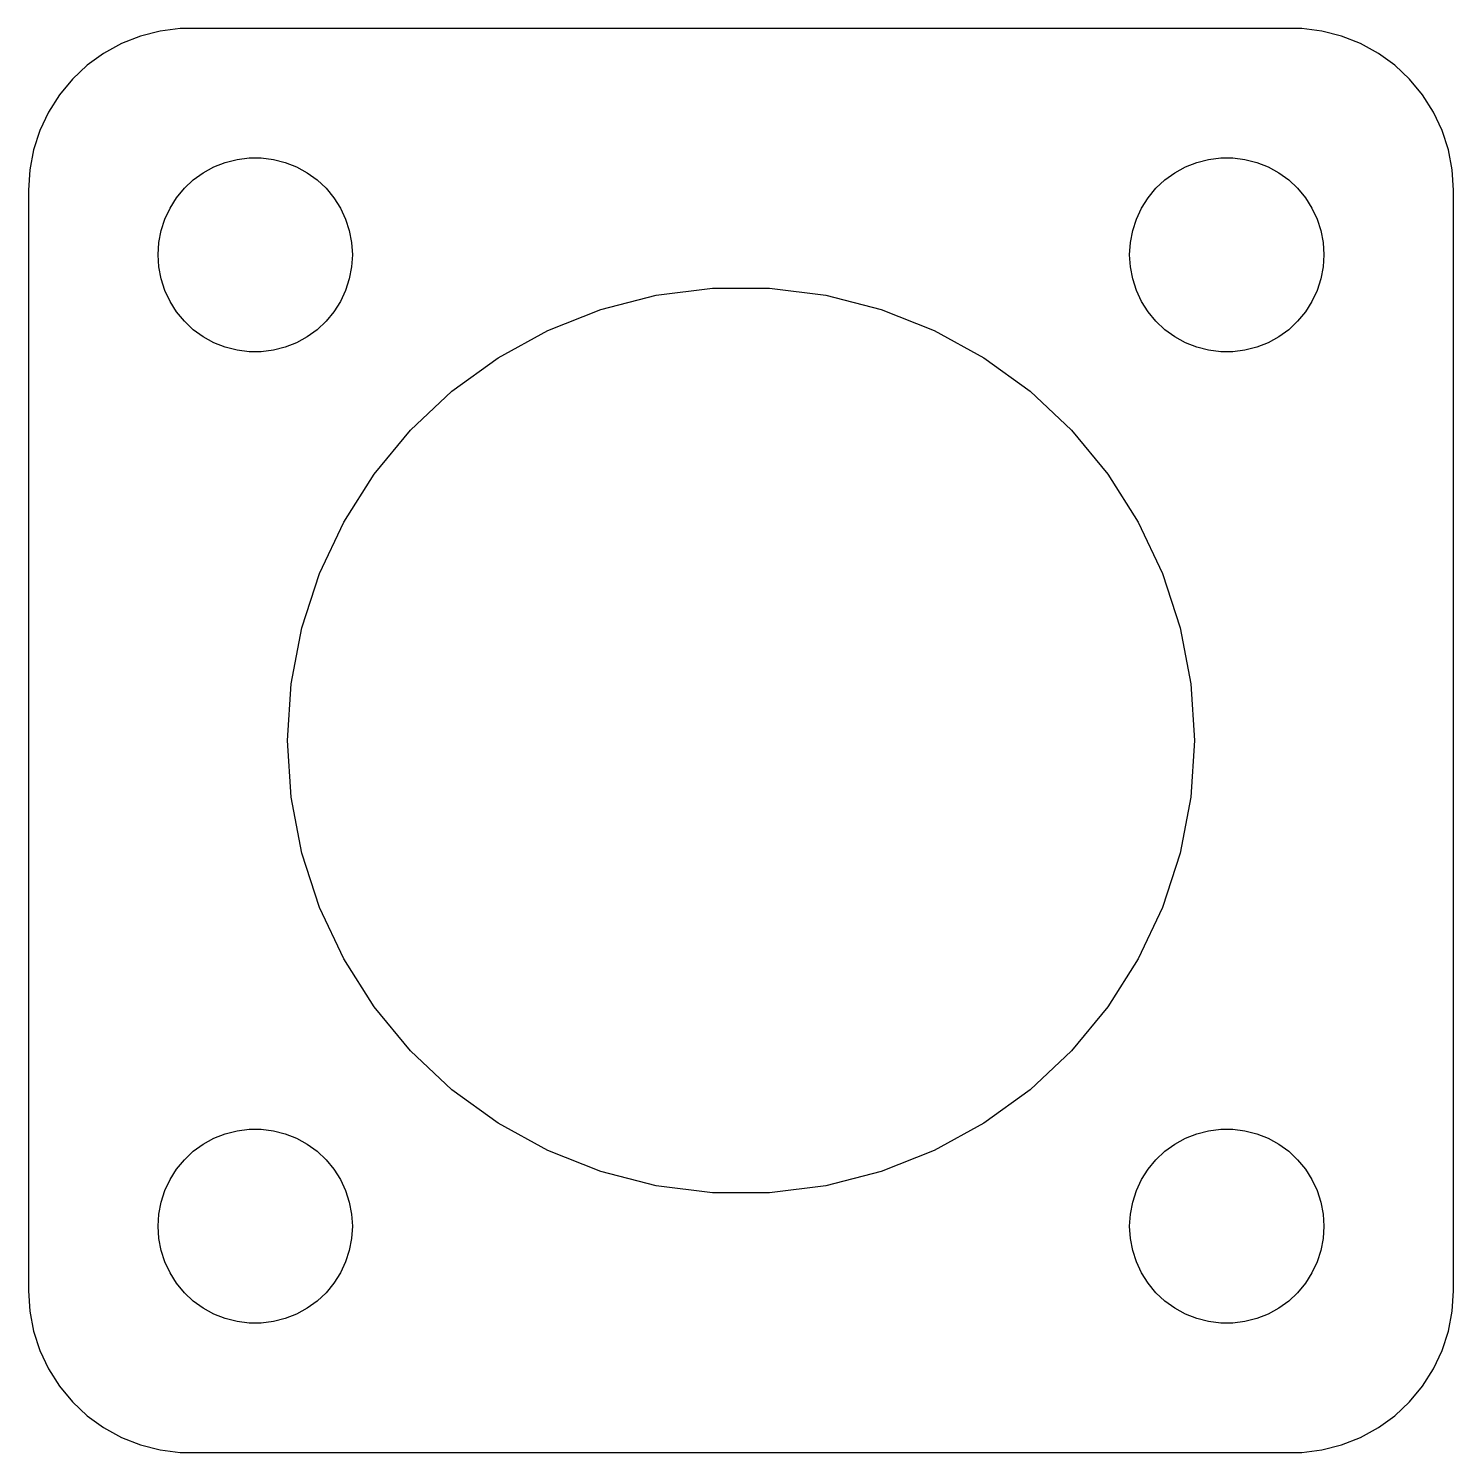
# Model space of a CAD drawing. Header units: metres. Extents: x -22 to 22, y 32 to 76.
import ezdxf

# ---------------------------------------------------------------- set-up
doc = ezdxf.new("R2010")
doc.units = ezdxf.units.M

msp = doc.modelspace()

# ---------------------------------------------------------------- linework, layer by layer
for p, q in [((-18.5451, 75.7553), (-19.1289, 75.5241)), ((-17.9369, 75.9114), (-18.5451, 75.7553)), ((-17.3139, 75.9901), (-17.9369, 75.9114)), ((17.3139, 75.9901), (-17.3139, 75.9901)), ((17.9369, 75.9114), (17.3139, 75.9901)), ((18.5451, 75.7553), (17.9369, 75.9114)), ((19.1289, 75.5241), (18.5451, 75.7553)), ((-19.1289, 75.5241), (-19.6791, 75.2216)), ((19.6791, 75.2216), (19.1289, 75.5241)), ((-20.1871, 74.8526), (-20.6448, 74.4227)), ((-19.6791, 75.2216), (-20.1871, 74.8526)), ((20.1871, 74.8526), (19.6791, 75.2216)), ((20.6448, 74.4227), (20.1871, 74.8526)), ((-20.6448, 74.4227), (-21.0451, 73.9389)), ((21.0451, 73.9389), (20.6448, 74.4227)), ((-21.0451, 73.9389), (-21.3815, 73.4088)), ((21.3815, 73.4088), (21.0451, 73.9389)), ((-21.3815, 73.4088), (-21.6489, 72.8406)), ((21.6489, 72.8406), (21.3815, 73.4088)), ((-21.6489, 72.8406), (-21.8429, 72.2434)), ((21.8429, 72.2434), (21.6489, 72.8406)), ((-21.8429, 72.2434), (-21.9606, 71.6267)), ((21.9606, 71.6267), (21.8429, 72.2434)), ((-16.2773, 71.7145), (-15.927, 71.8532)), ((-15.927, 71.8532), (-15.5621, 71.9469)), ((-15.5621, 71.9469), (-15.1884, 71.9941)), ((-15.1884, 71.9941), (-14.8116, 71.9941)), ((-14.8116, 71.9941), (-14.4379, 71.9469)), ((-14.4379, 71.9469), (-14.0729, 71.8532)), ((-14.0729, 71.8532), (-13.7227, 71.7145)), ((13.7227, 71.7145), (14.0729, 71.8532)), ((14.0729, 71.8532), (14.4379, 71.9469)), ((14.4379, 71.9469), (14.8116, 71.9941)), ((14.8116, 71.9941), (15.1884, 71.9941)), ((15.1884, 71.9941), (15.5621, 71.9469)), ((15.5621, 71.9469), (15.927, 71.8532)), ((15.927, 71.8532), (16.2773, 71.7145)), ((-21.9606, 71.6267), (-22, 71)), ((-17.1869, 71.0536), (-16.9123, 71.3115)), ((-16.9123, 71.3115), (-16.6075, 71.533)), ((-16.6075, 71.533), (-16.2773, 71.7145)), ((-13.7227, 71.7145), (-13.3925, 71.533)), ((-13.3925, 71.533), (-13.0877, 71.3115)), ((-13.0877, 71.3115), (-12.8131, 71.0536)), ((12.8131, 71.0536), (13.0877, 71.3115)), ((13.0877, 71.3115), (13.3925, 71.533)), ((13.3925, 71.533), (13.7227, 71.7145)), ((16.2773, 71.7145), (16.6075, 71.533)), ((16.6075, 71.533), (16.9123, 71.3115)), ((16.9123, 71.3115), (17.1869, 71.0536)), ((22, 71), (21.9606, 71.6267)), ((-22, 71), (-22, 37)), ((-17.427, 70.7634), (-17.1869, 71.0536)), ((-12.8131, 71.0536), (-12.5729, 70.7634)), ((12.5729, 70.7634), (12.8131, 71.0536)), ((17.1869, 71.0536), (17.427, 70.7634)), ((22, 37), (22, 71)), ((-17.7893, 70.1044), (-17.6289, 70.4453)), ((-17.6289, 70.4453), (-17.427, 70.7634)), ((-12.5729, 70.7634), (-12.3711, 70.4453)), ((-12.3711, 70.4453), (-12.2107, 70.1044)), ((12.2107, 70.1044), (12.3711, 70.4453)), ((12.3711, 70.4453), (12.5729, 70.7634)), ((17.427, 70.7634), (17.6289, 70.4453)), ((17.6289, 70.4453), (17.7893, 70.1044)), ((-17.9057, 69.7461), (-17.7893, 70.1044)), ((-12.2107, 70.1044), (-12.0942, 69.7461)), ((12.0942, 69.7461), (12.2107, 70.1044)), ((17.7893, 70.1044), (17.9057, 69.7461)), ((-17.9763, 69.376), (-17.9057, 69.7461)), ((-12.0942, 69.7461), (-12.0237, 69.376)), ((12.0237, 69.376), (12.0942, 69.7461)), ((17.9057, 69.7461), (17.9763, 69.376)), ((-18, 69), (-17.9763, 69.376)), ((-12.0237, 69.376), (-12, 69)), ((12, 69), (12.0237, 69.376)), ((17.9763, 69.376), (18, 69)), ((-17.9763, 68.624), (-18, 69)), ((-12, 69), (-12.0237, 68.624)), ((12.0237, 68.624), (12, 69)), ((18, 69), (17.9763, 68.624)), ((-17.9057, 68.2539), (-17.9763, 68.624)), ((-17.7893, 67.8956), (-17.9057, 68.2539)), ((-12.0942, 68.2539), (-12.2107, 67.8956)), ((-12.0237, 68.624), (-12.0942, 68.2539)), ((12.0942, 68.2539), (12.0237, 68.624)), ((12.2107, 67.8956), (12.0942, 68.2539)), ((17.9057, 68.2539), (17.7893, 67.8956)), ((17.9763, 68.624), (17.9057, 68.2539)), ((-17.6289, 67.5547), (-17.7893, 67.8956)), ((-12.2107, 67.8956), (-12.3711, 67.5547)), ((-2.62334, 67.752), (-0.87906, 67.9724)), ((-0.87906, 67.9724), (0.87906, 67.9724)), ((0.87906, 67.9724), (2.62334, 67.752)), ((12.3711, 67.5547), (12.2107, 67.8956)), ((17.7893, 67.8956), (17.6289, 67.5547)), ((-17.427, 67.2366), (-17.6289, 67.5547)), ((-12.3711, 67.5547), (-12.5729, 67.2366)), ((-4.32623, 67.3148), (-2.62334, 67.752)), ((2.62334, 67.752), (4.32623, 67.3148)), ((12.5729, 67.2366), (12.3711, 67.5547)), ((17.6289, 67.5547), (17.427, 67.2366)), ((-17.1869, 66.9464), (-17.427, 67.2366)), ((-16.9123, 66.6884), (-17.1869, 66.9464)), ((-12.8131, 66.9464), (-13.0877, 66.6884)), ((-12.5729, 67.2366), (-12.8131, 66.9464)), ((-5.96091, 66.6676), (-4.32623, 67.3148)), ((4.32623, 67.3148), (5.96091, 66.6676)), ((12.8131, 66.9464), (12.5729, 67.2366)), ((13.0877, 66.6884), (12.8131, 66.9464)), ((17.1869, 66.9464), (16.9123, 66.6884)), ((17.427, 67.2366), (17.1869, 66.9464)), ((-16.6075, 66.467), (-16.9123, 66.6884)), ((-16.2773, 66.2855), (-16.6075, 66.467)), ((-13.3925, 66.467), (-13.7227, 66.2855)), ((-13.0877, 66.6884), (-13.3925, 66.467)), ((-7.50157, 65.8206), (-5.96091, 66.6676)), ((5.96091, 66.6676), (7.50157, 65.8206)), ((13.3925, 66.467), (13.0877, 66.6884)), ((13.7227, 66.2855), (13.3925, 66.467)), ((16.6075, 66.467), (16.2773, 66.2855)), ((16.9123, 66.6884), (16.6075, 66.467)), ((-15.927, 66.1468), (-16.2773, 66.2855)), ((-15.5621, 66.0531), (-15.927, 66.1468)), ((-15.1884, 66.0059), (-15.5621, 66.0531)), ((-14.8116, 66.0059), (-15.1884, 66.0059)), ((-14.4379, 66.0531), (-14.8116, 66.0059)), ((-14.0729, 66.1468), (-14.4379, 66.0531)), ((-13.7227, 66.2855), (-14.0729, 66.1468)), ((14.0729, 66.1468), (13.7227, 66.2855)), ((14.4379, 66.0531), (14.0729, 66.1468)), ((14.8116, 66.0059), (14.4379, 66.0531)), ((15.1884, 66.0059), (14.8116, 66.0059)), ((15.5621, 66.0531), (15.1884, 66.0059)), ((15.927, 66.1468), (15.5621, 66.0531)), ((16.2773, 66.2855), (15.927, 66.1468)), ((-8.92393, 64.7872), (-7.50157, 65.8206)), ((7.50157, 65.8206), (8.92393, 64.7872)), ((-10.2056, 63.5836), (-8.92393, 64.7872)), ((8.92393, 64.7872), (10.2056, 63.5836)), ((-11.3262, 62.229), (-10.2056, 63.5836)), ((10.2056, 63.5836), (11.3262, 62.229)), ((-12.2683, 60.7445), (-11.3262, 62.229)), ((11.3262, 62.229), (12.2683, 60.7445)), ((-13.0169, 59.1537), (-12.2683, 60.7445)), ((12.2683, 60.7445), (13.0169, 59.1537)), ((-13.5602, 57.4816), (-13.0169, 59.1537)), ((13.0169, 59.1537), (13.5602, 57.4816)), ((-13.8896, 55.7547), (-13.5602, 57.4816)), ((13.5602, 57.4816), (13.8896, 55.7547)), ((-14, 54), (-13.8896, 55.7547)), ((13.8896, 55.7547), (14, 54)), ((-13.8896, 52.2453), (-14, 54)), ((14, 54), (13.8896, 52.2453)), ((-13.5602, 50.5184), (-13.8896, 52.2453)), ((13.8896, 52.2453), (13.5602, 50.5184)), ((-13.0169, 48.8463), (-13.5602, 50.5184)), ((13.5602, 50.5184), (13.0169, 48.8463)), ((-12.2683, 47.2555), (-13.0169, 48.8463)), ((13.0169, 48.8463), (12.2683, 47.2555)), ((-11.3262, 45.771), (-12.2683, 47.2555)), ((12.2683, 47.2555), (11.3262, 45.771)), ((-10.2056, 44.4164), (-11.3262, 45.771)), ((11.3262, 45.771), (10.2056, 44.4164)), ((-8.92393, 43.2128), (-10.2056, 44.4164)), ((10.2056, 44.4164), (8.92393, 43.2128)), ((-7.50157, 42.1794), (-8.92393, 43.2128)), ((8.92393, 43.2128), (7.50157, 42.1794)), ((-16.2773, 41.7145), (-15.927, 41.8532)), ((-15.927, 41.8532), (-15.5621, 41.9469)), ((-15.5621, 41.9469), (-15.1884, 41.9941)), ((-15.1884, 41.9941), (-14.8116, 41.9941)), ((-14.8116, 41.9941), (-14.4379, 41.9469)), ((-14.4379, 41.9469), (-14.0729, 41.8532)), ((-14.0729, 41.8532), (-13.7227, 41.7145)), ((-5.96091, 41.3324), (-7.50157, 42.1794)), ((7.50157, 42.1794), (5.96091, 41.3324)), ((13.7227, 41.7145), (14.0729, 41.8532)), ((14.0729, 41.8532), (14.4379, 41.9469)), ((14.4379, 41.9469), (14.8116, 41.9941)), ((14.8116, 41.9941), (15.1884, 41.9941)), ((15.1884, 41.9941), (15.5621, 41.9469)), ((15.5621, 41.9469), (15.927, 41.8532)), ((15.927, 41.8532), (16.2773, 41.7145)), ((-16.9123, 41.3116), (-16.6075, 41.533)), ((-16.6075, 41.533), (-16.2773, 41.7145)), ((-13.7227, 41.7145), (-13.3925, 41.533)), ((-13.3925, 41.533), (-13.0877, 41.3116)), ((13.0877, 41.3116), (13.3925, 41.533)), ((13.3925, 41.533), (13.7227, 41.7145)), ((16.2773, 41.7145), (16.6075, 41.533)), ((16.6075, 41.533), (16.9123, 41.3116)), ((-17.427, 40.7634), (-17.1869, 41.0536)), ((-17.1869, 41.0536), (-16.9123, 41.3116)), ((-13.0877, 41.3116), (-12.8131, 41.0536)), ((-12.8131, 41.0536), (-12.5729, 40.7634)), ((-4.32623, 40.6852), (-5.96091, 41.3324)), ((5.96091, 41.3324), (4.32623, 40.6852)), ((12.5729, 40.7634), (12.8131, 41.0536)), ((12.8131, 41.0536), (13.0877, 41.3116)), ((16.9123, 41.3116), (17.1869, 41.0536)), ((17.1869, 41.0536), (17.427, 40.7634)), ((-17.6289, 40.4453), (-17.427, 40.7634)), ((-12.5729, 40.7634), (-12.3711, 40.4453)), ((-2.62334, 40.248), (-4.32623, 40.6852)), ((4.32623, 40.6852), (2.62334, 40.248)), ((12.3711, 40.4453), (12.5729, 40.7634)), ((17.427, 40.7634), (17.6289, 40.4453)), ((-17.9057, 39.7461), (-17.7893, 40.1044)), ((-17.7893, 40.1044), (-17.6289, 40.4453)), ((-12.3711, 40.4453), (-12.2107, 40.1044)), ((-12.2107, 40.1044), (-12.0942, 39.7461)), ((-0.87906, 40.0276), (-2.62334, 40.248)), ((2.62334, 40.248), (0.87906, 40.0276)), ((12.0942, 39.7461), (12.2107, 40.1044)), ((12.2107, 40.1044), (12.3711, 40.4453)), ((17.6289, 40.4453), (17.7893, 40.1044)), ((17.7893, 40.1044), (17.9057, 39.7461)), ((-17.9763, 39.376), (-17.9057, 39.7461)), ((-12.0942, 39.7461), (-12.0237, 39.376)), ((0.87906, 40.0276), (-0.87906, 40.0276)), ((12.0237, 39.376), (12.0942, 39.7461)), ((17.9057, 39.7461), (17.9763, 39.376)), ((-18, 39), (-17.9763, 39.376)), ((-12.0237, 39.376), (-12, 39)), ((12, 39), (12.0237, 39.376)), ((17.9763, 39.376), (18, 39)), ((-17.9763, 38.624), (-18, 39)), ((-12, 39), (-12.0237, 38.624)), ((12.0237, 38.624), (12, 39)), ((18, 39), (17.9763, 38.624)), ((-17.9057, 38.2539), (-17.9763, 38.624)), ((-12.0237, 38.624), (-12.0942, 38.2539)), ((12.0942, 38.2539), (12.0237, 38.624)), ((17.9763, 38.624), (17.9057, 38.2539)), ((-17.7893, 37.8956), (-17.9057, 38.2539)), ((-17.6289, 37.5547), (-17.7893, 37.8956)), ((-12.2107, 37.8956), (-12.3711, 37.5547)), ((-12.0942, 38.2539), (-12.2107, 37.8956)), ((12.2107, 37.8956), (12.0942, 38.2539)), ((12.3711, 37.5547), (12.2107, 37.8956)), ((17.7893, 37.8956), (17.6289, 37.5547)), ((17.9057, 38.2539), (17.7893, 37.8956)), ((-17.427, 37.2366), (-17.6289, 37.5547)), ((-12.3711, 37.5547), (-12.5729, 37.2366)), ((12.5729, 37.2366), (12.3711, 37.5547)), ((17.6289, 37.5547), (17.427, 37.2366)), ((-22, 37), (-21.9606, 36.3733)), ((-17.1869, 36.9464), (-17.427, 37.2366)), ((-12.5729, 37.2366), (-12.8131, 36.9464)), ((12.8131, 36.9464), (12.5729, 37.2366)), ((17.427, 37.2366), (17.1869, 36.9464)), ((21.9606, 36.3733), (22, 37)), ((-16.9123, 36.6885), (-17.1869, 36.9464)), ((-16.6075, 36.467), (-16.9123, 36.6885)), ((-13.0877, 36.6885), (-13.3925, 36.467)), ((-12.8131, 36.9464), (-13.0877, 36.6885)), ((13.0877, 36.6885), (12.8131, 36.9464)), ((13.3925, 36.467), (13.0877, 36.6885)), ((16.9123, 36.6885), (16.6075, 36.467)), ((17.1869, 36.9464), (16.9123, 36.6885)), ((-21.9606, 36.3733), (-21.8429, 35.7566)), ((-16.2773, 36.2855), (-16.6075, 36.467)), ((-15.927, 36.1468), (-16.2773, 36.2855)), ((-15.5621, 36.0531), (-15.927, 36.1468)), ((-14.0729, 36.1468), (-14.4379, 36.0531)), ((-13.7227, 36.2855), (-14.0729, 36.1468)), ((-13.3925, 36.467), (-13.7227, 36.2855)), ((13.7227, 36.2855), (13.3925, 36.467)), ((14.0729, 36.1468), (13.7227, 36.2855)), ((14.4379, 36.0531), (14.0729, 36.1468)), ((15.927, 36.1468), (15.5621, 36.0531)), ((16.2773, 36.2855), (15.927, 36.1468)), ((16.6075, 36.467), (16.2773, 36.2855)), ((21.8429, 35.7566), (21.9606, 36.3733)), ((-21.8429, 35.7566), (-21.6489, 35.1594)), ((-15.1884, 36.0059), (-15.5621, 36.0531)), ((-14.8116, 36.0059), (-15.1884, 36.0059)), ((-14.4379, 36.0531), (-14.8116, 36.0059)), ((14.8116, 36.0059), (14.4379, 36.0531)), ((15.1884, 36.0059), (14.8116, 36.0059)), ((15.5621, 36.0531), (15.1884, 36.0059)), ((21.6489, 35.1594), (21.8429, 35.7566)), ((-21.6489, 35.1594), (-21.3815, 34.5912)), ((21.3815, 34.5912), (21.6489, 35.1594)), ((-21.3815, 34.5912), (-21.0451, 34.0611)), ((21.0451, 34.0611), (21.3815, 34.5912)), ((-21.0451, 34.0611), (-20.6448, 33.5773)), ((20.6448, 33.5773), (21.0451, 34.0611)), ((-20.6448, 33.5773), (-20.1871, 33.1474)), ((20.1871, 33.1474), (20.6448, 33.5773)), ((-20.1871, 33.1474), (-19.6791, 32.7784)), ((19.6791, 32.7784), (20.1871, 33.1474)), ((-19.6791, 32.7784), (-19.1289, 32.4759)), ((19.1289, 32.4759), (19.6791, 32.7784)), ((-19.1289, 32.4759), (-18.5451, 32.2447)), ((-18.5451, 32.2447), (-17.9369, 32.0886)), ((17.9369, 32.0886), (18.5451, 32.2447)), ((18.5451, 32.2447), (19.1289, 32.4759)), ((-17.9369, 32.0886), (-17.3139, 32.0099)), ((-17.3139, 32.0099), (17.3139, 32.0099)), ((17.3139, 32.0099), (17.9369, 32.0886))]:
    msp.add_line(p, q)

doc.saveas('drawing.dxf')
